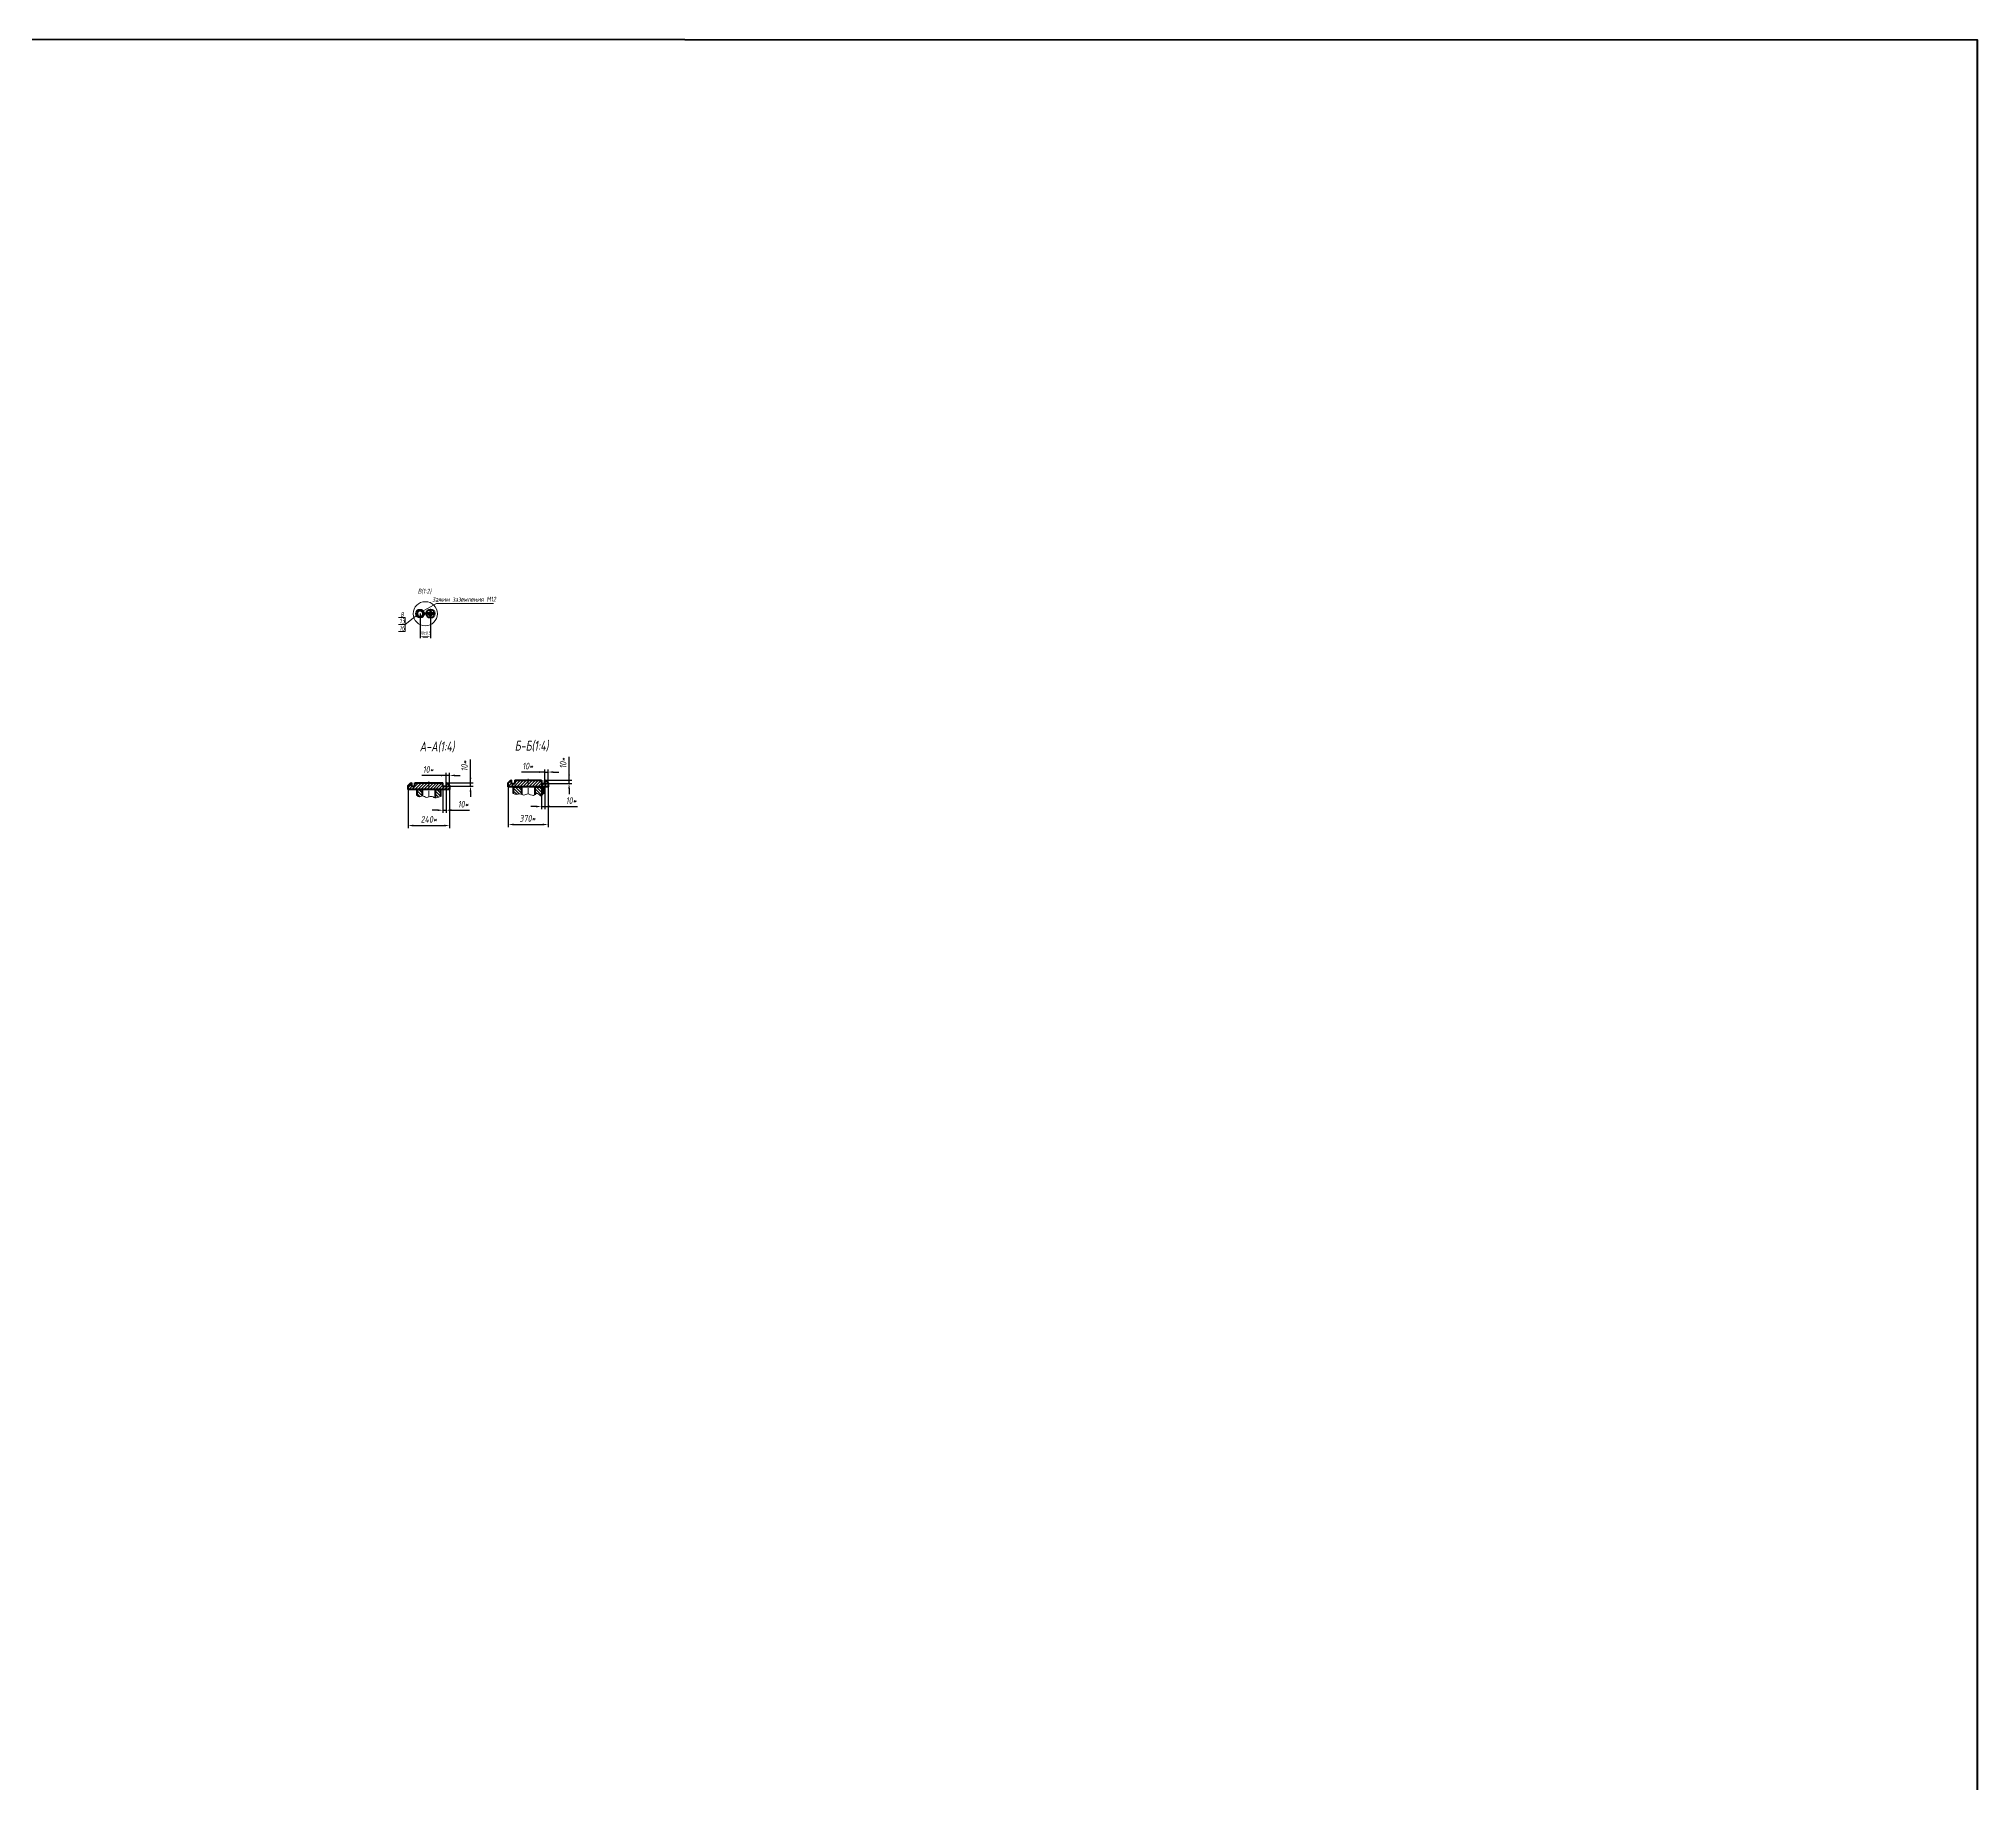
# Model space of a CAD drawing. Header units: millimetres. Extents: x 46486 to 69721, y 30372 to 52690.
# Drawn here: x 63881 to 69721, y 47433 to 52690 of the extents above; entities that cross this region are included whole.
import ezdxf

# ---------------------------------------------------------------- set-up
doc = ezdxf.new("R2010")
doc.units = ezdxf.units.MM
doc.linetypes.add('CENTER2', pattern=[28.575, 19.05, -3.175, 3.175, -3.175])
doc.layers.add('РАЗМЕРЫ', color=7, linetype='Continuous', lineweight=18)
doc.styles.get("Standard").update_dxf_attribs({"font": 'simplex.shx', "width": 0.7, "oblique": 10})
doc.dimstyles.new('Stand2', dxfattribs={"dimtxt": 10, "dimasz": 8, "dimexe": 4, "dimexo": 0, "dimgap": 4, "dimtad": 1, "dimdec": 0, "dimzin": 0, "dimdsep": 46, "dimtxsty": 'Standard', "dimcen": 0, "dimadec": 0, "dimazin": 0, "dimtfac": 1, "dimtdec": 0, "dimtmove": 0, "dimatfit": 3, "dimfxl": 0.18, "dimtolj": 1, "dimtzin": 0, "dimarcsym": 0})
doc.dimstyles.new('Stand4', dxfattribs={"dimtxt": 20, "dimasz": 16, "dimexe": 8, "dimexo": 0, "dimgap": 8, "dimtad": 1, "dimdec": 0, "dimzin": 0, "dimdsep": 46, "dimtxsty": 'Standard', "dimcen": 0, "dimadec": 0, "dimazin": 0, "dimtfac": 1, "dimtdec": 0, "dimtmove": 0, "dimatfit": 3, "dimfxl": 0.18, "dimtolj": 1, "dimtzin": 0, "dimarcsym": 0})

# ---------------------------------------------------------------- blocks, each defined once
blk = doc.blocks.new('*D6225')
at = {"layer": 'РАЗМЕРЫ', "color": 0, "lineweight": 18, "insert": (65081, 50555.4), "char_height": 30, "attachment_point": 5, "rotation": 359.8985}
blk.add_mtext('\\A1;А-А(1:4)', dxfattribs=at)
blk = doc.blocks.new('*D6226')
at = {"layer": 'DEFPOINTS', "color": 0, "lineweight": 18}
for p in [(65108.4, 50447), (65108.4, 50437), (65181.6, 50447)]:
    blk.add_point(p, dxfattribs=at)
at = {"layer": 'РАЗМЕРЫ', "color": 0, "lineweight": -2}
for p, q in [((65181.6, 50447), (65181.6, 50517.4)), ((65181.6, 50447), (65181.6, 50517.4)), ((65181.6, 50463), (65181.6, 50479)), ((65108.4, 50447), (65189.6, 50447)), ((65108.4, 50437), (65189.6, 50437)), ((65181.6, 50437), (65181.6, 50447)), ((65181.6, 50421), (65181.6, 50405))]:
    blk.add_line(p, q, dxfattribs=at)
at = {"layer": 'РАЗМЕРЫ', "color": 0, "lineweight": 18}
for points in [[(65178.9, 50463), (65184.2, 50463), (65181.6, 50447)], [(65184.2, 50421), (65178.9, 50421), (65181.6, 50437)]]:
    blk.add_solid(points, dxfattribs=at)
at = {"layer": 'РАЗМЕРЫ', "color": 0, "lineweight": 18, "insert": (65163.6, 50498.2), "char_height": 20, "attachment_point": 5, "rotation": 90}
blk.add_mtext('\\A1;10*', dxfattribs=at)
blk = doc.blocks.new('*D6227')
at = {"layer": 'DEFPOINTS', "color": 0, "lineweight": 18}
for p in [(65098.4, 50437), (65108.4, 50437), (65108.4, 50364.8)]:
    blk.add_point(p, dxfattribs=at)
at = {"layer": 'РАЗМЕРЫ', "color": 0, "lineweight": -2}
for p, q in [((65098.4, 50437), (65098.4, 50356.8)), ((65108.4, 50437), (65108.4, 50356.8)), ((65082.4, 50364.8), (65066.4, 50364.8)), ((65098.4, 50364.8), (65108.4, 50364.8)), ((65124.4, 50364.8), (65178.8, 50364.8)), ((65124.4, 50364.8), (65178.8, 50364.8))]:
    blk.add_line(p, q, dxfattribs=at)
at = {"layer": 'РАЗМЕРЫ', "color": 0, "lineweight": 18}
for points in [[(65082.4, 50362.1), (65082.4, 50367.5), (65098.4, 50364.8)], [(65124.4, 50367.5), (65124.4, 50362.1), (65108.4, 50364.8)]]:
    blk.add_solid(points, dxfattribs=at)
at = {"layer": 'РАЗМЕРЫ', "color": 0, "lineweight": 18, "insert": (65159.6, 50382.8), "char_height": 20, "attachment_point": 5}
blk.add_mtext('\\A1;10*', dxfattribs=at)
blk = doc.blocks.new('*D6228')
at = {"layer": 'РАЗМЕРЫ', "color": 0, "lineweight": 18, "insert": (65365.6, 50557.5), "char_height": 30, "attachment_point": 5, "rotation": 359.8985}
blk.add_mtext('\\A1;Б-Б(1:4)', dxfattribs=at)
blk = doc.blocks.new('*D6230')
at = {"layer": 'DEFPOINTS', "color": 0, "lineweight": 18}
for p in [(65395.3, 50445.5), (65405.3, 50445.5), (65405.3, 50375.8)]:
    blk.add_point(p, dxfattribs=at)
at = {"layer": 'РАЗМЕРЫ', "color": 0, "lineweight": -2}
for p, q in [((65395.3, 50445.5), (65395.3, 50367.8)), ((65405.3, 50445.5), (65405.3, 50367.8)), ((65379.3, 50375.8), (65363.3, 50375.8)), ((65395.3, 50375.8), (65405.3, 50375.8)), ((65405.3, 50375.8), (65504.1, 50375.8)), ((65405.3, 50375.8), (65504.1, 50375.8)), ((65421.3, 50375.8), (65437.3, 50375.8))]:
    blk.add_line(p, q, dxfattribs=at)
at = {"layer": 'РАЗМЕРЫ', "color": 0, "lineweight": 18}
for points in [[(65379.3, 50373.2), (65379.3, 50378.5), (65395.3, 50375.8)], [(65421.3, 50378.5), (65421.3, 50373.2), (65405.3, 50375.8)]]:
    blk.add_solid(points, dxfattribs=at)
at = {"layer": 'РАЗМЕРЫ', "color": 0, "lineweight": 18, "insert": (65484.9, 50393.8), "char_height": 20, "attachment_point": 5}
blk.add_mtext('\\A1;10*', dxfattribs=at)
blk = doc.blocks.new('*D6231')
at = {"layer": 'DEFPOINTS', "color": 0, "lineweight": 18}
for p in [(64993.4, 50427), (65118.4, 50427), (65118.4, 50318.5)]:
    blk.add_point(p, dxfattribs=at)
at = {"layer": 'РАЗМЕРЫ', "color": 0, "lineweight": -2}
for p, q in [((64993.4, 50427), (64993.4, 50310.5)), ((65118.4, 50427), (65118.4, 50310.5)), ((65009.4, 50318.5), (65102.4, 50318.5))]:
    blk.add_line(p, q, dxfattribs=at)
at = {"layer": 'РАЗМЕРЫ', "color": 0, "lineweight": 18}
for points in [[(65009.4, 50321.2), (65009.4, 50315.9), (64993.4, 50318.5)], [(65102.4, 50315.9), (65102.4, 50321.2), (65118.4, 50318.5)]]:
    blk.add_solid(points, dxfattribs=at)
at = {"layer": 'РАЗМЕРЫ', "color": 0, "lineweight": 18, "insert": (65055.9, 50337.3), "char_height": 20, "attachment_point": 5}
blk.add_mtext('\\A1;240*', dxfattribs=at)
blk = doc.blocks.new('*D6232')
at = {"layer": 'DEFPOINTS', "color": 0, "lineweight": 18}
for p in [(65108.4, 50469.6), (65108.4, 50437), (65118.4, 50437)]:
    blk.add_point(p, dxfattribs=at)
at = {"layer": 'РАЗМЕРЫ', "color": 0, "lineweight": -2}
for p, q in [((65108.4, 50469.6), (65035.1, 50469.6)), ((65108.4, 50469.6), (65035.1, 50469.6)), ((65092.4, 50469.6), (65076.4, 50469.6)), ((65108.4, 50437), (65108.4, 50477.6)), ((65118.4, 50469.6), (65108.4, 50469.6)), ((65118.4, 50437), (65118.4, 50477.6)), ((65134.4, 50469.6), (65150.4, 50469.6))]:
    blk.add_line(p, q, dxfattribs=at)
at = {"layer": 'РАЗМЕРЫ', "color": 0, "lineweight": 18}
for points in [[(65092.4, 50466.9), (65092.4, 50472.2), (65108.4, 50469.6)], [(65134.4, 50472.2), (65134.4, 50466.9), (65118.4, 50469.6)]]:
    blk.add_solid(points, dxfattribs=at)
at = {"layer": 'РАЗМЕРЫ', "color": 0, "lineweight": 18, "insert": (65054.3, 50487.6), "char_height": 20, "attachment_point": 5}
blk.add_mtext('\\A1;10*', dxfattribs=at)
blk = doc.blocks.new('*D6233')
at = {"layer": 'DEFPOINTS', "color": 0, "lineweight": 18}
for p in [(65295.3, 50435.5), (65415.3, 50435.5), (65415.3, 50321.7)]:
    blk.add_point(p, dxfattribs=at)
at = {"layer": 'РАЗМЕРЫ', "color": 0, "lineweight": -2}
for p, q in [((65295.3, 50435.5), (65295.3, 50313.7)), ((65415.3, 50435.5), (65415.3, 50313.7)), ((65311.3, 50321.7), (65399.3, 50321.7))]:
    blk.add_line(p, q, dxfattribs=at)
at = {"layer": 'РАЗМЕРЫ', "color": 0, "lineweight": 18}
for points in [[(65311.3, 50324.3), (65311.3, 50319), (65295.3, 50321.7)], [(65399.3, 50319), (65399.3, 50324.3), (65415.3, 50321.7)]]:
    blk.add_solid(points, dxfattribs=at)
at = {"layer": 'РАЗМЕРЫ', "color": 0, "lineweight": 18, "insert": (65353.3, 50340.1), "char_height": 20, "attachment_point": 5}
blk.add_mtext('\\A1;370*', dxfattribs=at)
blk = doc.blocks.new('*D6234')
at = {"layer": 'DEFPOINTS', "color": 0, "lineweight": 18}
for p in [(65415.3, 50479.8), (65405.3, 50445.5), (65415.3, 50444.9)]:
    blk.add_point(p, dxfattribs=at)
at = {"layer": 'РАЗМЕРЫ', "color": 0, "lineweight": -2}
for p, q in [((65405.3, 50479.8), (65334.9, 50479.8)), ((65405.3, 50479.8), (65334.9, 50479.8)), ((65389.3, 50479.8), (65373.3, 50479.8)), ((65405.3, 50445.5), (65405.3, 50487.8)), ((65405.3, 50479.8), (65415.3, 50479.8)), ((65415.3, 50444.9), (65415.3, 50487.8)), ((65431.3, 50479.8), (65447.3, 50479.8))]:
    blk.add_line(p, q, dxfattribs=at)
at = {"layer": 'РАЗМЕРЫ', "color": 0, "lineweight": 18}
for points in [[(65389.3, 50477.1), (65389.3, 50482.5), (65405.3, 50479.8)], [(65431.3, 50482.5), (65431.3, 50477.1), (65415.3, 50479.8)]]:
    blk.add_solid(points, dxfattribs=at)
at = {"layer": 'РАЗМЕРЫ', "color": 0, "lineweight": 18, "insert": (65354.1, 50497.8), "char_height": 20, "attachment_point": 5}
blk.add_mtext('\\A1;10*', dxfattribs=at)
blk = doc.blocks.new('*D6248')
at = {"layer": 'РАЗМЕРЫ', "color": 0, "lineweight": 18, "insert": (65043.1, 51023.9), "char_height": 15, "attachment_point": 5, "rotation": 359.8985}
blk.add_mtext('\\A1;В(1:2)', dxfattribs=at)
blk = doc.blocks.new('*D6249')
at = {"layer": 'РАЗМЕРЫ', "color": 0, "lineweight": 18, "insert": (65162, 51000.3), "char_height": 15, "attachment_point": 5, "rotation": 0.1015}
blk.add_mtext('\\A1;Зажим заземления М12', dxfattribs=at)
blk = doc.blocks.new('*D6250')
at = {"layer": 'DEFPOINTS', "color": 0, "lineweight": 18}
for p in [(65029.8, 50957.1), (65060.8, 50957.5), (65060.8, 50887.5)]:
    blk.add_point(p, dxfattribs=at)
at = {"layer": 'РАЗМЕРЫ', "color": 0, "lineweight": -2}
for p, q in [((65029.8, 50957.1), (65029.8, 50883.5)), ((65060.8, 50957.5), (65060.8, 50883.5)), ((65037.8, 50887.5), (65052.8, 50887.5))]:
    blk.add_line(p, q, dxfattribs=at)
at = {"layer": 'РАЗМЕРЫ', "color": 0, "lineweight": 18}
for points in [[(65037.8, 50888.8), (65037.8, 50886.1), (65029.8, 50887.5)], [(65052.8, 50886.1), (65052.8, 50888.8), (65060.8, 50887.5)]]:
    blk.add_solid(points, dxfattribs=at)
at = {"layer": 'РАЗМЕРЫ', "color": 0, "lineweight": 18, "insert": (65044.7, 50897.5), "char_height": 10, "attachment_point": 5}
blk.add_mtext('\\A1;30±0,5', dxfattribs=at)
blk = doc.blocks.new('*D6251')
at = {"layer": 'РАЗМЕРЫ', "color": 0, "lineweight": 18, "insert": (64975.4, 50913.6), "char_height": 15, "attachment_point": 5, "rotation": 359.8985}
blk.add_mtext('\\A1;16', dxfattribs=at)
blk = doc.blocks.new('*D6252')
at = {"layer": 'РАЗМЕРЫ', "color": 0, "lineweight": 18, "insert": (64975.4, 50935), "char_height": 15, "attachment_point": 5, "rotation": 359.8985}
blk.add_mtext('\\A1;13', dxfattribs=at)
blk = doc.blocks.new('*D6253')
at = {"layer": 'РАЗМЕРЫ', "color": 0, "lineweight": 18, "insert": (64975.4, 50954.3), "char_height": 15, "attachment_point": 5, "rotation": 359.8985}
blk.add_mtext('\\A1;8', dxfattribs=at)
blk = doc.blocks.new('*D6610')
at = {"layer": 'DEFPOINTS', "color": 0, "lineweight": 18}
for p in [(65405.3, 50455.5), (65405.3, 50445.5), (65478.5, 50455.5)]:
    blk.add_point(p, dxfattribs=at)
at = {"layer": 'РАЗМЕРЫ', "color": 0, "lineweight": -2}
for p, q in [((65478.5, 50455.5), (65478.5, 50525.9)), ((65478.5, 50455.5), (65478.5, 50525.9)), ((65478.5, 50471.5), (65478.5, 50487.5)), ((65405.3, 50455.5), (65486.5, 50455.5)), ((65405.3, 50445.5), (65486.5, 50445.5)), ((65478.5, 50445.5), (65478.5, 50455.5)), ((65478.5, 50429.5), (65478.5, 50413.5))]:
    blk.add_line(p, q, dxfattribs=at)
at = {"layer": 'РАЗМЕРЫ', "color": 0, "lineweight": 18}
for points in [[(65475.8, 50471.5), (65481.1, 50471.5), (65478.5, 50455.5)], [(65481.1, 50429.5), (65475.8, 50429.5), (65478.5, 50445.5)]]:
    blk.add_solid(points, dxfattribs=at)
at = {"layer": 'РАЗМЕРЫ', "color": 0, "lineweight": 18, "insert": (65460.5, 50506.7), "char_height": 20, "attachment_point": 5, "rotation": 90}
blk.add_mtext('\\A1;10*', dxfattribs=at)

msp = doc.modelspace()

# ---------------------------------------------------------------- hatches: boundary and pattern name
at = {"layer": 'РАЗМЕРЫ', "lineweight": 18}
h = msp.add_hatch(dxfattribs=at)
h.set_pattern_fill('ANSI31', color=256, scale=2)
h.set_pattern_definition([(45, (-1059492.332, -787941.126), (-4.49012806, 4.49012806), [])])
edge = h.paths.add_edge_path()
edge.add_line((64993.39, 50439), (65001.39, 50447))
edge.add_line((65001.39, 50447), (65003.39, 50447))
edge.add_line((65003.39, 50447), (65003.39, 50437))
edge.add_line((65003.39, 50437), (65013.39, 50437))
edge.add_line((65013.39, 50437), (65013.39, 50447))
edge.add_line((65013.39, 50447), (65098.39, 50447))
edge.add_line((65098.39, 50437), (65098.39, 50447))
edge.add_line((65098.39, 50437), (65108.39, 50437))
edge.add_line((65108.39, 50447), (65108.39, 50437))
edge.add_line((65108.39, 50447), (65110.39, 50447))
edge.add_line((65110.39, 50447), (65118.39, 50439))
edge.add_line((65118.39, 50439), (65118.39, 50427))
edge.add_line((65118.39, 50427), (64993.39, 50427))
edge.add_line((64993.39, 50427), (64993.39, 50439))
h = msp.add_hatch(dxfattribs=at)
h.set_pattern_fill('ANSI31', color=256, scale=2, angle=90)
h.set_pattern_definition([(135, (-1059492.332, -787941.126), (-4.49012806, -4.49012806), [])])
edge = h.paths.add_edge_path()
edge.add_line((65020.89, 50409.19), (65020.89, 50427))
edge.add_line((65020.89, 50427), (65035.89, 50427))
edge.add_line((65035.89, 50427), (65035.89, 50407.92))
edge.add_spline(control_points=[(65020.89, 50409.19), (65023.1, 50407.15), (65027.71, 50402.88), (65033.12, 50407.5), (65035.88, 50407.92), (65035.89, 50407.92)], knot_values=[0, 0, 0, 0, 7.9323947, 16.5810714, 16.6075048, 16.6075048, 16.6075048, 16.6075048], weights=[1, 1, 1, 1, 1, 1], degree=3, periodic=0)
edge = h.paths.add_edge_path()
edge.add_line((65075.89, 50402.14), (65075.89, 50427))
edge.add_line((65075.89, 50427), (65090.89, 50427))
edge.add_line((65090.89, 50427), (65090.89, 50405.9))
edge.add_spline(control_points=[(65075.89, 50402.14), (65080.74, 50401.52), (65085.82, 50403.71), (65090.89, 50405.9)], knot_values=[58.5914709, 58.5914709, 58.5914709, 58.5914709, 73.8144548, 73.8144548, 73.8144548, 73.8144548], weights=[1, 1, 1, 1], degree=3, periodic=0)
h = msp.add_hatch(dxfattribs=at)
h.set_pattern_fill('ANSI31', color=256, scale=2)
h.set_pattern_definition([(45, (-1061847.0465, -787694.497), (-4.49012806, 4.49012806), [])])
edge = h.paths.add_edge_path()
edge.add_line((65415.28, 50447.45), (65415.28, 50435.45))
edge.add_line((65295.28, 50435.45), (65415.28, 50435.45))
edge.add_line((65295.28, 50435.45), (65295.28, 50447.45))
edge.add_line((65295.28, 50447.45), (65303.28, 50455.45))
edge.add_line((65303.28, 50455.45), (65305.28, 50455.45))
edge.add_line((65305.28, 50445.45), (65305.28, 50455.45))
edge.add_line((65305.28, 50445.45), (65315.28, 50445.45))
edge.add_line((65315.28, 50455.45), (65315.28, 50445.45))
edge.add_line((65315.28, 50455.45), (65395.28, 50455.45))
edge.add_line((65395.28, 50455.45), (65395.28, 50445.45))
edge.add_line((65395.28, 50445.45), (65405.28, 50445.45))
edge.add_line((65405.28, 50445.45), (65405.28, 50455.45))
edge.add_line((65405.28, 50455.45), (65407.28, 50455.45))
edge.add_line((65407.28, 50455.45), (65415.28, 50447.45))
h = msp.add_hatch(dxfattribs=at)
h.set_pattern_fill('ANSI31', color=256, scale=2, angle=90)
h.set_pattern_definition([(135, (-1061847.0465, -787694.497), (-4.49012806, -4.49012806), [])])
edge = h.paths.add_edge_path()
edge.add_line((65375.28, 50435.45), (65375.28, 50411.55))
edge.add_line((65375.28, 50435.45), (65400.28, 50435.45))
edge.add_line((65400.28, 50435.45), (65400.28, 50414.09))
edge.add_spline(control_points=[(65375.28, 50411.55), (65378.12, 50413.46), (65384.78, 50419.1), (65393.34, 50402.85), (65398.25, 50410.81), (65400.28, 50414.09)], knot_values=[67.6653919, 67.6653919, 67.6653919, 67.6653919, 76.9127538, 89.8519197, 98.9022841, 98.9022841, 98.9022841, 98.9022841], weights=[1, 1, 1, 1, 1, 1], degree=3, periodic=0)
edge = h.paths.add_edge_path()
edge.add_line((65310.28, 50435.45), (65335.28, 50435.45))
edge.add_line((65335.28, 50435.45), (65335.28, 50412.35))
edge.add_spline(control_points=[(65310.28, 50414.99), (65313.36, 50413.7), (65319.72, 50411.02), (65328.31, 50415.46), (65333.44, 50413.2), (65335.28, 50412.35)], knot_values=[0, 0, 0, 0, 9.6504101, 19.8673542, 25.6651638, 25.6651638, 25.6651638, 25.6651638], weights=[1, 1, 1, 1, 1, 1], degree=3, periodic=0)
edge.add_line((65310.28, 50435.45), (65310.28, 50414.99))

# ---------------------------------------------------------------- linework, layer by layer
at = {"color": 7, "linetype": 'Continuous', "lineweight": 40}
for p, q in [((65052.15, 50959.49), (65059.88, 50959.49)), ((65069.41, 50957.69), (65052.15, 50957.69)), ((65055.75, 50955.89), (65065.81, 50955.89)), ((65065.81, 50954.09), (65055.75, 50954.09)), ((65059.35, 50952.29), (65062.21, 50952.29)), ((65062.21, 50950.49), (65059.35, 50950.49)), ((65059.88, 50963.59), (65059.88, 50959.49)), ((65061.68, 50963.59), (65061.68, 50959.49)), ((65061.68, 50959.49), (65069.41, 50959.49)), ((64993.39, 50439), (65001.39, 50447)), ((64993.39, 50427), (64993.39, 50439)), ((65118.39, 50427), (64993.39, 50427)), ((65001.39, 50447), (65003.39, 50447)), ((65003.39, 50447), (65003.39, 50437)), ((65003.39, 50437), (65013.39, 50437)), ((65013.39, 50447), (65098.39, 50447)), ((65013.39, 50437), (65013.39, 50447)), ((65020.89, 50427), (65035.89, 50427)), ((65020.89, 50409.19), (65020.89, 50427)), ((65035.89, 50427), (65035.89, 50407.92)), ((65075.89, 50427), (65090.89, 50427)), ((65075.89, 50402.14), (65075.89, 50427)), ((65090.89, 50427), (65090.89, 50405.9)), ((65098.39, 50437), (65098.39, 50447)), ((65098.39, 50437), (65108.39, 50437)), ((65108.39, 50447), (65108.39, 50437)), ((65108.39, 50447), (65110.39, 50447)), ((65110.39, 50447), (65118.39, 50439)), ((65118.39, 50439), (65118.39, 50427)), ((65295.28, 50447.45), (65303.28, 50455.45)), ((65295.28, 50435.45), (65295.28, 50447.45)), ((65415.28, 50435.45), (65295.28, 50435.45)), ((65303.28, 50455.45), (65305.28, 50455.45)), ((65305.28, 50445.45), (65305.28, 50455.45)), ((65305.28, 50445.45), (65315.28, 50445.45)), ((65310.28, 50435.45), (65310.28, 50414.99)), ((65310.28, 50435.45), (65335.28, 50435.45)), ((65315.28, 50455.45), (65315.28, 50445.45)), ((65315.28, 50455.45), (65395.28, 50455.45)), ((65335.28, 50435.45), (65335.28, 50412.35)), ((65375.28, 50435.45), (65375.28, 50411.55)), ((65375.28, 50435.45), (65400.28, 50435.45)), ((65395.28, 50455.45), (65395.28, 50445.45)), ((65395.28, 50445.45), (65405.28, 50445.45)), ((65400.28, 50435.45), (65400.28, 50414.09)), ((65405.28, 50445.45), (65405.28, 50455.45)), ((65405.28, 50455.45), (65407.28, 50455.45)), ((65407.28, 50455.45), (65415.28, 50447.45)), ((65415.28, 50447.45), (65415.28, 50435.45))]:
    msp.add_line(p, q, dxfattribs=at)
at = {"color": 7, "linetype": 'Continuous', "lineweight": 18}
msp.add_circle((65045.38, 50956.88), 36.35, dxfattribs=at)
at = {"color": 7, "linetype": 'Continuous', "lineweight": 40}
for centre, radius in [((65029.81, 50957.09), 12), ((65060.78, 50957.49), 12.5)]:
    msp.add_circle(centre, radius, dxfattribs=at)
for centre, radius, start, end in [((65029.81, 50957.09), 9, 120, 180), ((65029.81, 50957.09), 9, 180, 240), ((65029.81, 50957.09), 9, 60, 120), ((65029.81, 50957.09), 9, 240, 300), ((65029.81, 50957.09), 9, 0, 60), ((65029.81, 50957.09), 9, 300, 0), ((65052.15, 50958.59), 0.9, 89.999745, 180.00024), ((65052.15, 50958.59), 0.9, 179.999742, 270.00028), ((65055.75, 50954.99), 0.9, 89.99972, 180.000262), ((65055.75, 50954.99), 0.9, 179.999755, 270.000268), ((65059.35, 50951.39), 0.9, 89.99972, 180.000251), ((65059.35, 50951.39), 0.9, 179.99977, 270.00023), ((65060.78, 50963.59), 0.9, 89.99977, 180.00023), ((65060.78, 50963.59), 0.9, 359.99977, 90.00023), ((65062.21, 50951.39), 0.9, 359.999749, 90.00028), ((65062.21, 50951.39), 0.9, 269.99977, 0.00023), ((65065.81, 50954.99), 0.9, 359.999738, 90.00028), ((65065.81, 50954.99), 0.9, 269.999732, 0.000245), ((65069.41, 50958.59), 0.9, 359.99976, 90.000255), ((65069.41, 50958.59), 0.9, 269.99972, 0.000258)]:
    msp.add_arc(centre, radius, start, end, dxfattribs=at)
for points, knots in [([(65025.31, 50964.88), (65025.21, 50964.82), (65024.4, 50964.36), (65022.88, 50963.48), (65021.5, 50962.68), (65020.81, 50962.29)], [0, 0, 0, 0, 0.07009, 0.5307844, 1, 1, 1, 1]), ([(65020.81, 50962.29), (65020.81, 50961.44), (65020.81, 50959.74), (65020.81, 50957.98), (65020.81, 50957.09)], [0, 0, 0, 0, 0.495458, 1, 1, 1, 1]), ([(65020.81, 50957.09), (65020.81, 50956.97), (65020.81, 50956.03), (65020.81, 50954.27), (65020.81, 50952.69), (65020.81, 50951.89)], [0, 0, 0, 0, 0.07009003, 0.53078443, 1, 1, 1, 1]), ([(65020.81, 50951.89), (65021.1, 50951.73), (65022.57, 50950.88), (65024.09, 50950), (65025.31, 50949.29)], [0, 0, 0, 0, 0.1963527, 1, 1, 1, 1]), ([(65029.81, 50967.48), (65029.08, 50967.06), (65027.61, 50966.21), (65026.08, 50965.33), (65025.31, 50964.88)], [0, 0, 0, 0, 0.495458, 1, 1, 1, 1]), ([(65025.31, 50949.29), (65025.65, 50949.1), (65027.17, 50948.22), (65028.66, 50947.36), (65029.81, 50946.7)], [0, 0, 0, 0, 0.2203639, 1, 1, 1, 1]), ([(65034.31, 50964.88), (65033.09, 50965.59), (65031.57, 50966.47), (65030.1, 50967.32), (65029.81, 50967.48)], [0, 0, 0, 0, 0.8036473, 1, 1, 1, 1]), ([(65029.81, 50946.7), (65030.54, 50947.12), (65032.02, 50947.97), (65033.54, 50948.85), (65034.31, 50949.29)], [0, 0, 0, 0, 0.495458, 1, 1, 1, 1]), ([(65038.81, 50962.29), (65037.66, 50962.95), (65036.17, 50963.81), (65034.65, 50964.69), (65034.31, 50964.88)], [0, 0, 0, 0, 0.7796361, 1, 1, 1, 1]), ([(65034.31, 50949.29), (65034.42, 50949.36), (65035.23, 50949.82), (65036.75, 50950.7), (65038.12, 50951.49), (65038.81, 50951.89)], [0, 0, 0, 0, 0.07009, 0.5307844, 1, 1, 1, 1]), ([(65038.81, 50957.09), (65038.81, 50957.21), (65038.81, 50958.14), (65038.81, 50959.9), (65038.81, 50961.49), (65038.81, 50962.29)], [0, 0, 0, 0, 0.07009, 0.5307844, 1, 1, 1, 1]), ([(65038.81, 50951.89), (65038.81, 50952.74), (65038.81, 50954.44), (65038.81, 50956.2), (65038.81, 50957.09)], [0, 0, 0, 0, 0.495458, 1, 1, 1, 1])]:
    msp.add_open_spline(points, degree=3, knots=knots, dxfattribs=at)
at = {"layer": 'РАЗМЕРЫ', "color": 0, "lineweight": 18}
for p, q in [((65033.45, 50963.09), (65078.75, 50987.97)), ((65078.75, 50987.97), (65250.83, 50987.97))]:
    msp.add_line(p, q, dxfattribs=at)
at = {"layer": 'РАЗМЕРЫ', "lineweight": 18}
for p, q in [((64985.07, 50945.8), (64965.05, 50945.8)), ((65024.08, 50955.2), (64985.07, 50924.75)), ((64985.07, 50945.8), (64985.07, 50924.75)), ((64985.07, 50924.75), (64965.05, 50924.75)), ((64985.07, 50903.7), (64965.05, 50903.7)), ((64985.07, 50924.75), (64985.07, 50903.7))]:
    msp.add_line(p, q, dxfattribs=at)
at = {"layer": 'РАЗМЕРЫ', "linetype": 'CENTER2', "lineweight": 18}
for p, q in [((65355.28, 50459.69), (65355.28, 50414.16)), ((65055.89, 50451.68), (65055.89, 50404.57))]:
    msp.add_line(p, q, dxfattribs=at)
at = {"layer": 'РАЗМЕРЫ', "color": 0, "lineweight": 200}
msp.add_lwpolyline([(58040.73, 52689.56), (69720.91, 52685.86), (69720.91, 42175.55), (58040.73, 42179.25)], close=True, dxfattribs=at)
at = {"layer": 'РАЗМЕРЫ', "lineweight": 18}
for points in [[(65020.89, 50409.19), (65027.69, 50405.1), (65035.87, 50407.91), (65049.68, 50403.28), (65063.58, 50406.55), (65073.94, 50402.55), (65090.89, 50405.9)], [(65310.28, 50414.99), (65319.61, 50412.54), (65329.69, 50414.18), (65342.23, 50410.18), (65354.23, 50414.18), (65371.03, 50409.45), (65383.57, 50415.18), (65394.02, 50407.54), (65400.28, 50414.09)]]:
    msp.add_spline(points, degree=3, dxfattribs=at)

# ---------------------------------------------------------------- dimensions: what is measured, and where the dimension line sits
at = {"layer": 'РАЗМЕРЫ', "color": 0, "lineweight": 18}
for center, mpoint, text, dimstyle, override, picture, middle in [((65005.21, 51010.97), (64989.21, 51011), 'В(1:2)', 'Stand2', {"dimtxt": 15, "dimse1": 1, "dimsd1": 1, "dimsd2": 1, "dimtmove": 1}, '*D6248', (65043.05, 51010.9)), ((65180.99, 50987.97), (65188.99, 50987.98), 'Зажим заземления М12', 'Stand2', {"dimtxt": 15, "dimse1": 1, "dimsd1": 1, "dimsd2": 1, "dimtmove": 1}, '*D6249', (65162.07, 50987.93)), ((64937.56, 50942.88), (64921.56, 50942.91), '8', 'Stand2', {"dimtxt": 15, "dimse1": 1, "dimsd1": 1, "dimsd2": 1, "dimtmove": 1}, '*D6253', (64975.4, 50942.81)), ((64937.56, 50923.26), (64921.56, 50923.29), '13', 'Stand2', {"dimtxt": 15, "dimse1": 1, "dimsd1": 1, "dimsd2": 1, "dimtmove": 1}, '*D6252', (64975.4, 50923.19)), ((64937.56, 50901.71), (64921.56, 50901.73), '16', 'Stand2', {"dimtxt": 15, "dimse1": 1, "dimsd1": 1, "dimsd2": 1, "dimtmove": 1}, '*D6251', (64975.4, 50901.64)), ((65043.1, 50529.42), (65027.1, 50529.45), 'А-А(1:4)', 'Stand4', {"dimtxt": 30, "dimse1": 1, "dimsd1": 1, "dimsd2": 1, "dimtmove": 1}, '*D6225', (65080.94, 50529.35)), ((65327.75, 50531.59), (65311.75, 50531.62), 'Б-Б(1:4)', 'Stand4', {"dimtxt": 30, "dimse1": 1, "dimsd1": 1, "dimsd2": 1, "dimtmove": 1}, '*D6228', (65365.59, 50531.52))]:
    dim = msp.add_radius_dim(center=center, mpoint=mpoint, text=text, dimstyle=dimstyle, override=override, dxfattribs=at)
    dim.commit()
    dim.dimension.update_dxf_attribs({"geometry": picture, "text_midpoint": middle, "dimtype": 164})
dim = msp.add_linear_dim(base=(65060.78, 50887.46), p1=(65029.81, 50957.09), p2=(65060.78, 50957.49), text='30±0,5', dimstyle='Stand2', dxfattribs=at)
dim.commit()
dim.dimension.update_dxf_attribs({"geometry": '*D6250', "text_midpoint": (65044.73, 50887.46), "dimtype": 160})
at = {"layer": 'РАЗМЕРЫ', "lineweight": 18}
for base, p1, p2, picture, middle in [((65181.58, 50447), (65108.39, 50437), (65108.39, 50447), '*D6226', (65181.58, 50498.2)), ((65478.47, 50455.45), (65405.28, 50445.45), (65405.28, 50455.45), '*D6610', (65478.47, 50506.66))]:
    dim = msp.add_linear_dim(base=base, p1=p1, p2=p2, angle=90, text='10*', dimstyle='Stand4', dxfattribs=at)
    dim.commit()
    dim.dimension.update_dxf_attribs({"geometry": picture, "text_midpoint": middle, "dimtype": 160})
for base, p1, p2, text, picture, middle in [((65108.39, 50469.57), (65118.39, 50437), (65108.39, 50437), '10*', '*D6232', (65054.34, 50469.57)), ((65415.28, 50479.8), (65405.28, 50445.45), (65415.28, 50444.89), '10*', '*D6234', (65354.07, 50479.8)), ((65118.39, 50318.54), (64993.39, 50427), (65118.39, 50427), '240*', '*D6231', (65055.89, 50318.54)), ((65415.28, 50321.66), (65295.28, 50435.45), (65415.28, 50435.45), '370*', '*D6233', (65353.31, 50321.66)), ((65405.28, 50375.84), (65395.28, 50445.45), (65405.28, 50445.45), '10*', '*D6230', (65484.89, 50375.84))]:
    dim = msp.add_linear_dim(base=base, p1=p1, p2=p2, text=text, dimstyle='Stand4', dxfattribs=at)
    dim.commit()
    dim.dimension.update_dxf_attribs({"geometry": picture, "text_midpoint": middle, "dimtype": 160})
dim = msp.add_linear_dim(base=(65108.39, 50364.8), p1=(65098.39, 50437), p2=(65108.39, 50437), text='10*', dimstyle='Stand4', dxfattribs=at)
dim.commit()
dim.dimension.update_dxf_attribs({"geometry": '*D6227', "text_midpoint": (65159.59, 50382.8)})

doc.saveas('drawing.dxf')
